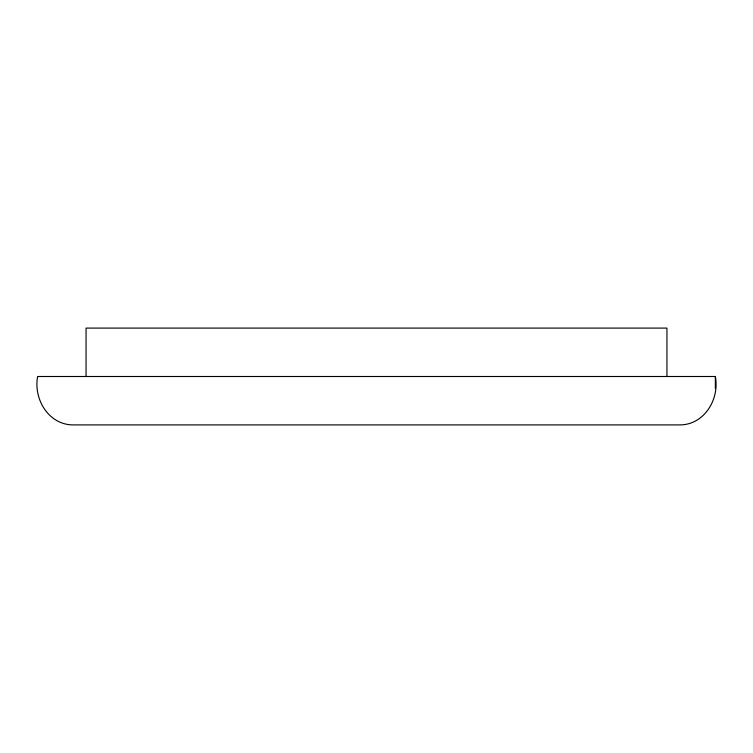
<?xml version="1.0" encoding="UTF-8"?>
<svg xmlns="http://www.w3.org/2000/svg" width="753" height="753" viewBox="0 0 753 753"><rect width="100%" height="100%" fill="white"/><g stroke="black" fill="none" stroke-linecap="round" stroke-linejoin="round"><path stroke-width="1.13" d="M715.35 388.604L715.35 376.5L37.65 376.5C33.226 399.429 49.039 425.426 73.954 424.908L679.046 424.908C703.961 425.426 719.774 399.429 715.35 376.5M666.942 376.5L666.942 328.092L86.058 328.092L86.058 376.5"/></g></svg>
